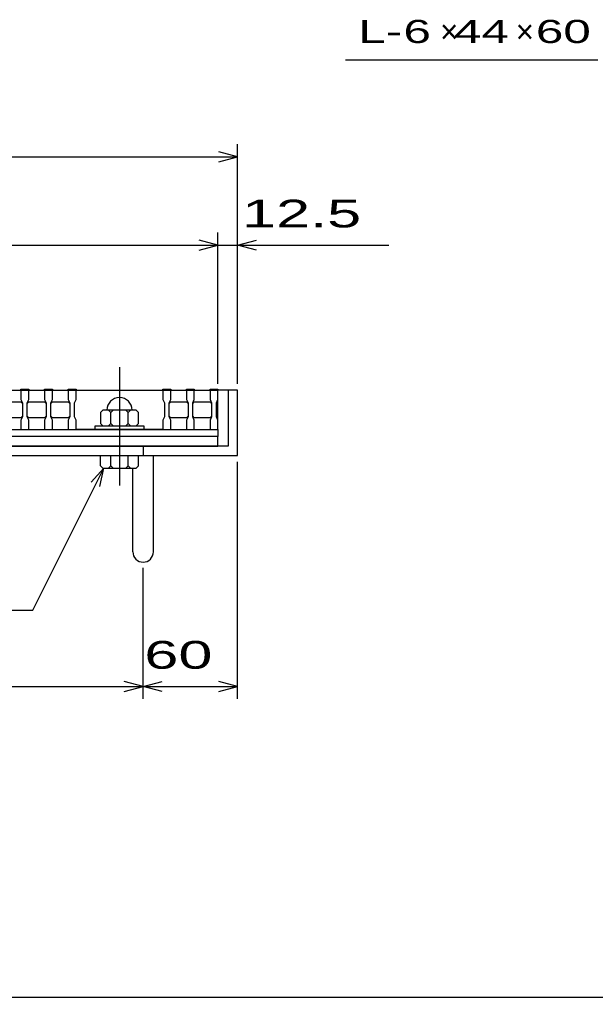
# Model space of a CAD drawing. Units: millimetres, scale not verified. Extents: x -1456 to 1385, y -1026 to 843.
# Drawn here: x -534 to -168, y -917 to -297 of the extents above; entities that cross this region are included whole.
import ezdxf
from ezdxf.enums import TextEntityAlignment as Align

# ---------------------------------------------------------------- set-up
doc = ezdxf.new("R2010")
doc.units = ezdxf.units.MM
doc.header["$LTSCALE"] = 8
doc.linetypes.add('CHAIN', pattern=[18.5, 12, -1.5, 3.5, -1.5])
for name, color, linetype, lineweight in [('0_2', 150, 'Continuous', 25), ('16', 3, 'Continuous', 25), ('19', 6, 'Continuous', 25), ('22', 4, 'Continuous', 25)]:
    doc.layers.add(name, color=color, linetype=linetype, lineweight=lineweight)
doc.styles.add('ベクトル', font='')
doc.styles.get('ベクトル').set_extended_font_data('ベクトル')

msp = doc.modelspace()

# ---------------------------------------------------------------- linework, layer by layer
at = {"layer": '0_2'}
msp.add_line((1384.8, -917.2), (-1383.2, -917.2), dxfattribs=at)
at = {"layer": '16', "linetype": 'CHAIN'}
msp.add_line((-470.5, -517.4), (-470.5, -592.4), dxfattribs=at)
at = {"layer": '16'}
for p, q in [((-953, -532), (-408, -532)), ((-533, -532), (-533, -531.3)), ((-533, -531.3), (-528, -531.3)), ((-533, -532), (-533, -538)), ((-528, -532), (-533, -532)), ((-528, -531.3), (-528, -532)), ((-528, -538), (-528, -532)), ((-518, -532), (-518, -531.3)), ((-518, -531.3), (-513, -531.3)), ((-518, -532), (-518, -538)), ((-513, -532), (-518, -532)), ((-513, -531.3), (-513, -532)), ((-513, -538), (-513, -532)), ((-503, -532), (-503, -531.3)), ((-503, -531.3), (-498, -531.3)), ((-503, -532), (-503, -538)), ((-498, -532), (-503, -532)), ((-498, -531.3), (-498, -532)), ((-498, -538), (-498, -532)), ((-498, -532), (-443, -532)), ((-443, -532), (-443, -531.3)), ((-443, -531.3), (-438, -531.3)), ((-443, -532), (-443, -538)), ((-438, -532), (-443, -532)), ((-438, -531.3), (-438, -532)), ((-438, -538), (-438, -532)), ((-428, -532), (-428, -531.3)), ((-428, -531.3), (-423, -531.3)), ((-428, -532), (-428, -538)), ((-423, -532), (-428, -532)), ((-423, -531.3), (-423, -532)), ((-423, -538), (-423, -532)), ((-413, -532), (-413, -531.3)), ((-413, -531.3), (-408, -531.3)), ((-413, -532), (-413, -538)), ((-408, -532), (-413, -532)), ((-408, -531.3), (-408, -532)), ((-408, -538), (-408, -532)), ((-408, -557), (-408, -532)), ((-543, -539.5), (-533, -539.5)), ((-533, -538), (-532, -540)), ((-533, -539.5), (-532, -540.5)), ((-529, -540), (-528, -538)), ((-529, -540.5), (-528, -539.5)), ((-528, -539.5), (-518, -539.5)), ((-518, -538), (-517, -540)), ((-518, -539.5), (-517, -540.5)), ((-514, -540), (-513, -538)), ((-514, -540.5), (-513, -539.5)), ((-513, -539.5), (-503, -539.5)), ((-503, -538), (-502, -540)), ((-503, -539.5), (-502, -540.5)), ((-499, -540), (-498, -538)), ((-443, -538), (-442, -540)), ((-439, -540), (-438, -538)), ((-439, -540.5), (-438, -539.5)), ((-438, -539.5), (-428, -539.5)), ((-428, -538), (-427, -540)), ((-428, -539.5), (-427, -540.5)), ((-424, -540), (-423, -538)), ((-424, -540.5), (-423, -539.5)), ((-423, -539.5), (-413, -539.5)), ((-413, -538), (-412, -540)), ((-413, -539.5), (-412, -540.5)), ((-409, -540), (-408, -538)), ((-532, -540), (-532, -549)), ((-529, -549), (-529, -540)), ((-517, -540), (-517, -549)), ((-514, -549), (-514, -540)), ((-502, -540), (-502, -549)), ((-499, -549), (-499, -540)), ((-481, -544.7), (-482.5, -546.2)), ((-460, -544.7), (-481, -544.7)), ((-476, -546.2), (-477.5, -544.7)), ((-474.5, -544.7), (-476, -546.2)), ((-465, -546.2), (-466.5, -544.7)), ((-463.5, -544.7), (-465, -546.2)), ((-458.5, -546.2), (-460, -544.7)), ((-442, -540), (-442, -549)), ((-439, -549), (-439, -540)), ((-427, -540), (-427, -549)), ((-424, -549), (-424, -540)), ((-412, -540), (-412, -549)), ((-409, -549), (-409, -540)), ((-533, -549.5), (-543, -549.5)), ((-532, -548.5), (-533, -549.5)), ((-532, -549), (-533, -551)), ((-533, -551), (-533, -557)), ((-528, -549.5), (-529, -548.5)), ((-528, -551), (-529, -549)), ((-518, -549.5), (-528, -549.5)), ((-528, -557), (-528, -551)), ((-517, -548.5), (-518, -549.5)), ((-517, -549), (-518, -551)), ((-518, -551), (-518, -557)), ((-513, -549.5), (-514, -548.5)), ((-513, -551), (-514, -549)), ((-503, -549.5), (-513, -549.5)), ((-513, -557), (-513, -551)), ((-502, -548.5), (-503, -549.5)), ((-502, -549), (-503, -551)), ((-503, -551), (-503, -557)), ((-498, -551), (-499, -549)), ((-498, -557), (-498, -551)), ((-482.5, -546.2), (-482.5, -553.2)), ((-476, -553.2), (-476, -546.2)), ((-465, -553.2), (-465, -546.2)), ((-458.5, -553.2), (-458.5, -546.2)), ((-442, -549), (-443, -551)), ((-443, -551), (-443, -557)), ((-438, -549.5), (-439, -548.5)), ((-438, -551), (-439, -549)), ((-428, -549.5), (-438, -549.5)), ((-438, -557), (-438, -551)), ((-427, -548.5), (-428, -549.5)), ((-427, -549), (-428, -551)), ((-428, -551), (-428, -557)), ((-423, -549.5), (-424, -548.5)), ((-423, -551), (-424, -549)), ((-413, -549.5), (-423, -549.5)), ((-423, -557), (-423, -551)), ((-412, -548.5), (-413, -549.5)), ((-412, -549), (-413, -551)), ((-413, -551), (-413, -557)), ((-408, -551), (-409, -549)), ((-408, -557), (-408, -551)), ((-953, -557), (-408, -557)), ((-953, -557), (-408, -557)), ((-533, -557), (-528, -557)), ((-518, -557), (-513, -557)), ((-503, -557), (-498, -557)), ((-443, -557), (-498, -557)), ((-486, -557), (-486, -554.7)), ((-486, -554.7), (-455, -554.7)), ((-455, -557), (-486, -557)), ((-482.5, -553.2), (-481, -554.7)), ((-477.5, -554.7), (-476, -553.2)), ((-476, -553.2), (-474.5, -554.7)), ((-466.5, -554.7), (-465, -553.2)), ((-465, -553.2), (-463.5, -554.7)), ((-460, -554.7), (-458.5, -553.2)), ((-455, -554.7), (-455, -557)), ((-443, -557), (-438, -557)), ((-428, -557), (-423, -557)), ((-413, -557), (-408, -557)), ((-408, -557), (-408, -561.5)), ((-408, -561.5), (-953, -561.5)), ((-408, -567.5), (-408, -561.5)), ((-953, -567.5), (-408, -567.5))]:
    msp.add_line(p, q, dxfattribs=at)
msp.add_arc((-470.5, -544.7), 8, 0, 180, dxfattribs=at)
at = {"layer": '19'}
for p, q in [((-395.5, -532), (-408, -532)), ((-401.5, -532), (-401.5, -567.5)), ((-395.5, -573.5), (-395.5, -532)), ((-401.5, -567.5), (-959.5, -567.5)), ((-455.5, -567.5), (-455.5, -573.5)), ((-965.5, -573.5), (-395.5, -573.5)), ((-482.5, -580), (-482.5, -573.5)), ((-482.5, -573.5), (-458.5, -573.5)), ((-476, -580), (-476, -573.5)), ((-465, -580), (-465, -573.5)), ((-458.5, -580), (-458.5, -573.5)), ((-449, -634.61), (-449, -573.5)), ((-481, -581.5), (-482.5, -580)), ((-481, -581.5), (-460, -581.5)), ((-477.5, -581.5), (-476, -580)), ((-474.5, -581.5), (-476, -580)), ((-466.5, -581.5), (-465, -580)), ((-463.5, -581.5), (-465, -580)), ((-462, -634.61), (-462, -581.5)), ((-458.5, -580), (-460, -581.5))]:
    msp.add_line(p, q, dxfattribs=at)
msp.add_arc((-455.5, -634.61), 6.5, 180, 0, dxfattribs=at)
at = {"layer": '22'}
for p, q in [((-327, -322.5), (-167, -322.5)), ((-395.5, -528), (-395.5, -376)), ((-965.5, -384), (-395.5, -384)), ((-395.5, -384), (-407.5, -380.8)), ((-407.5, -387.2), (-395.5, -384)), ((-408, -528), (-408, -432)), ((-395.5, -528), (-395.5, -432)), ((-953, -440), (-408, -440)), ((-408, -440), (-420, -436.8)), ((-420, -443.2), (-408, -440)), ((-408, -440), (-395.5, -440)), ((-395.5, -440), (-383.5, -436.8)), ((-383.5, -443.2), (-395.5, -440)), ((-395.5, -440), (-299.5, -440)), ((-525.5, -671.5), (-480.5, -581.5)), ((-488.5, -590.3), (-480.5, -581.5)), ((-482.9, -593.18), (-480.5, -581.5)), ((-395.5, -727.9), (-395.5, -577.5)), ((-455.5, -727.9), (-455.5, -644.7)), ((-749.5, -671.5), (-525.5, -671.5)), ((-455.5, -719.9), (-467.5, -716.7)), ((-455.5, -719.9), (-443.5, -716.7)), ((-395.5, -719.9), (-407.5, -716.7)), ((-905.5, -719.9), (-455.5, -719.9)), ((-467.5, -723.1), (-455.5, -719.9)), ((-443.5, -723.1), (-455.5, -719.9)), ((-455.5, -719.9), (-395.5, -719.9)), ((-407.5, -723.1), (-395.5, -719.9))]:
    msp.add_line(p, q, dxfattribs=at)

# ---------------------------------------------------------------- texts
at = {"layer": '22', "color": 2, "style": 'ベクトル'}
for s, height, width, p in [('L-', 14.66, 1.6, (-319, -304.5)), (' 6 ', 14.66, 1.6, (-299, -304.5)), (' 44 ', 14.66, 1.6, (-267, -304.5)), (' 60 ', 14.66, 1.6, (-215, -304.5)), (' 12.5 ', 17.6, 1.65, (-403.5, -420)), (' 60 ', 17.6, 1.65, (-465.5, -699.9))]:
    msp.add_text(s, height=height, dxfattribs=dict(at, width=width)).set_placement(p, align=Align.MIDDLE_LEFT)
for p in [(-267, -304.5), (-219, -304.5)]:
    msp.add_text('×', height=14.66, dxfattribs=at).set_placement(p, align=Align.MIDDLE_LEFT)

doc.saveas('drawing.dxf')
